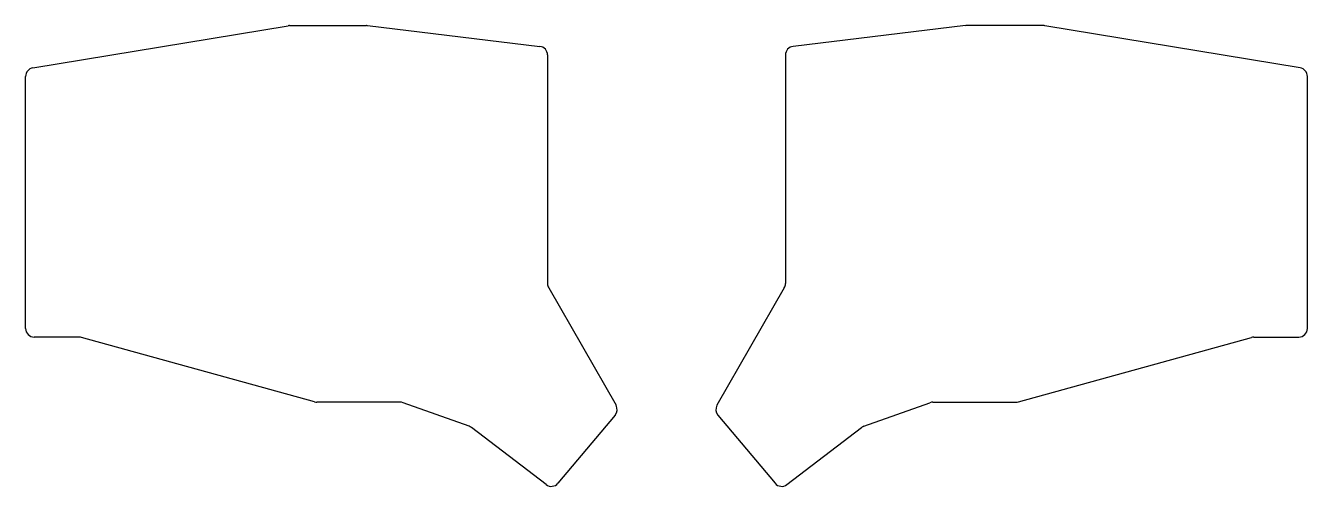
# Model space of a CAD drawing. Header units: millimetres. Extents: x 87 to 383, y -146 to -40.
import ezdxf

# ---------------------------------------------------------------- set-up
doc = ezdxf.new("R2010")
doc.units = ezdxf.units.MM

msp = doc.modelspace()

# ---------------------------------------------------------------- linework, layer by layer
for p, q in [((89.07, -49.82), (147.84, -40.13)), ((148.16, -40.1), (165.88, -40.1)), ((166.12, -40.11), (205.84, -44.89)), ((303.88, -40.11), (264.16, -44.89)), ((321.84, -40.1), (304.12, -40.1)), ((380.93, -49.82), (322.16, -40.13)), ((207.6, -46.87), (207.6, -99.57)), ((262.4, -46.87), (262.4, -99.57)), ((87.4, -109.9), (87.4, -51.8)), ((382.6, -109.9), (382.6, -51.8)), ((207.87, -100.56), (223.38, -127.61)), ((262.13, -100.56), (246.62, -127.61)), ((99.73, -111.9), (89.4, -111.9)), ((153.94, -126.83), (100.26, -111.97)), ((316.06, -126.83), (369.74, -111.97)), ((370.27, -111.9), (380.6, -111.9)), ((173.65, -126.9), (154.47, -126.9)), ((296.35, -126.9), (315.53, -126.9)), ((189.53, -132.44), (174.33, -127.02)), ((280.47, -132.44), (295.67, -127.02)), ((207.25, -145.89), (190.08, -132.74)), ((223.17, -129.89), (210, -145.59)), ((246.83, -129.89), (260, -145.59)), ((262.75, -145.89), (279.92, -132.74))]:
    msp.add_line(p, q)
for centre, start, end in [((148.16, -42.1), 90, 99.3703), ((165.88, -42.1), 83.1464, 90), ((304.12, -42.1), 90, 96.8536), ((321.84, -42.1), 80.6297, 90), ((205.6, -46.87), 0, 83.1464), ((264.4, -46.87), 96.8536, 180), ((89.4, -51.8), 99.3703, 180), ((380.6, -51.8), 0, 80.6297), ((209.6, -99.57), 180, 209.8332), ((260.4, -99.57), 330.1668, 0), ((89.4, -109.9), 180, 270), ((99.73, -113.9), 74.5304, 90), ((370.27, -113.9), 90, 105.4696), ((380.6, -109.9), 270, 0), ((154.47, -124.9), 254.5304, 270), ((173.65, -128.9), 70.3642, 90), ((296.35, -128.9), 90, 109.6358), ((315.53, -124.9), 270, 285.4696), ((221.64, -128.61), 320, 29.8332), ((248.36, -128.61), 150.1668, 220), ((188.86, -134.33), 52.5569, 70.3642), ((281.14, -134.33), 109.6358, 127.4431), ((208.47, -144.3), 232.5569, 320), ((261.53, -144.3), 220, 307.4431)]:
    msp.add_arc(centre, 2, start, end)

doc.saveas('drawing.dxf')
